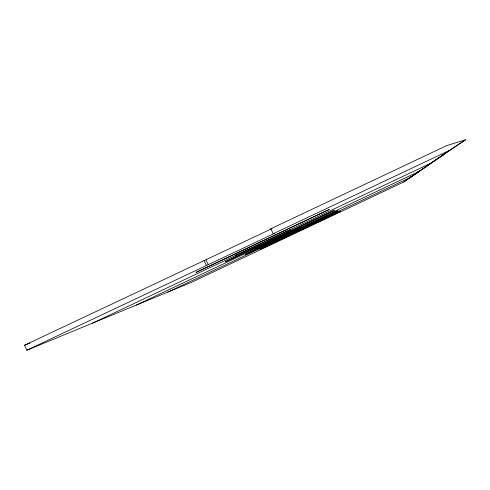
<?xml version="1.0" encoding="UTF-8"?>
<svg xmlns="http://www.w3.org/2000/svg" width="490" height="490" viewBox="0 0 490 490"><rect width="100%" height="100%" fill="white"/><g stroke="black" fill="none" stroke-linecap="round" stroke-linejoin="round"><path stroke-width="0.73" d="M26.852 350.221L191.314 282.411L403.705 182.004L449.048 150.608L465.5 139.779L446.69 145.616L270.841 228.763L273.193 233.755L274.284 233.497L26.852 350.221L24.5 345.242L271.037 229.069M403.705 182.004L465.5 139.779M273.193 233.755L449.048 150.608M92.39 323.204L236.37 255.131M289.982 229.786L430.967 163.127L444.154 154.442L441.998 155.11M136.263 305.111L256.466 248.283M301.209 227.127L418.87 171.5L429.877 164.254L427.782 164.903M167.696 292.15L270.854 243.377M309.257 225.222L410.21 177.496L419.654 171.28L417.492 171.953M24.5 345.242L30.178 343M410.516 177.013L411.974 176.559M270.841 228.763L271.956 228.573M205.965 259.774L208.293 264.698M203.993 260.374L206.345 265.36M196.655 272.109L196.141 272.385L329.249 209.451L196.655 272.109M225.761 261.568L225.296 261.813L334.413 210.222L225.761 261.568M235.776 255.21L235.09 255.566L241.601 252.877L290.68 229.62L285.364 231.733L235.776 255.21M245.962 254.255L245.545 254.469L338.002 210.755L245.962 254.255M256.178 248.277L255.578 248.583L301.699 227.011L256.178 248.277M260.809 248.877L260.429 249.067L340.636 211.153L260.809 248.877M270.737 243.328L270.204 243.604L309.613 225.143L270.737 243.328"/></g></svg>
